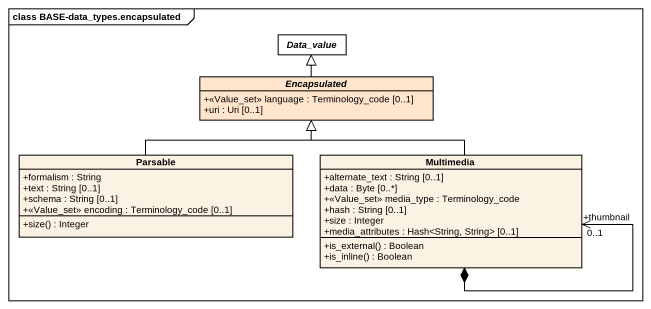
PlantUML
@startuml
mainframe class BASE-data_types.encapsulated
hide circle
hide empty members
skinparam classAttributeIconSize 0
abstract class Data_value #FFFFFF
abstract class Encapsulated #FFE5CB {
  +<<Value_set>> language : Terminology_code [0..1]
  +uri : Uri [0..1]
}
class Parsable {
  +formalism : String
  +text : String [0..1]
  +schema : String [0..1]
  +<<Value_set>> encoding : Terminology_code [0..1]
  +size() : Integer
}
class Multimedia {
  +alternate_text : String [0..1]
  +data : Byte [0..*]
  +<<Value_set>> media_type : Terminology_code
  +hash : String [0..1]
  +size : Integer
  +media_attributes : Hash<String, String> [0..1]
  +is_external() : Boolean
  +is_inline() : Boolean
}
Encapsulated -up-|> Data_value
Parsable -up-|> Encapsulated
Multimedia -up-|> Encapsulated
Multimedia *--> "+thumbnail\n0..1" Multimedia
@enduml
